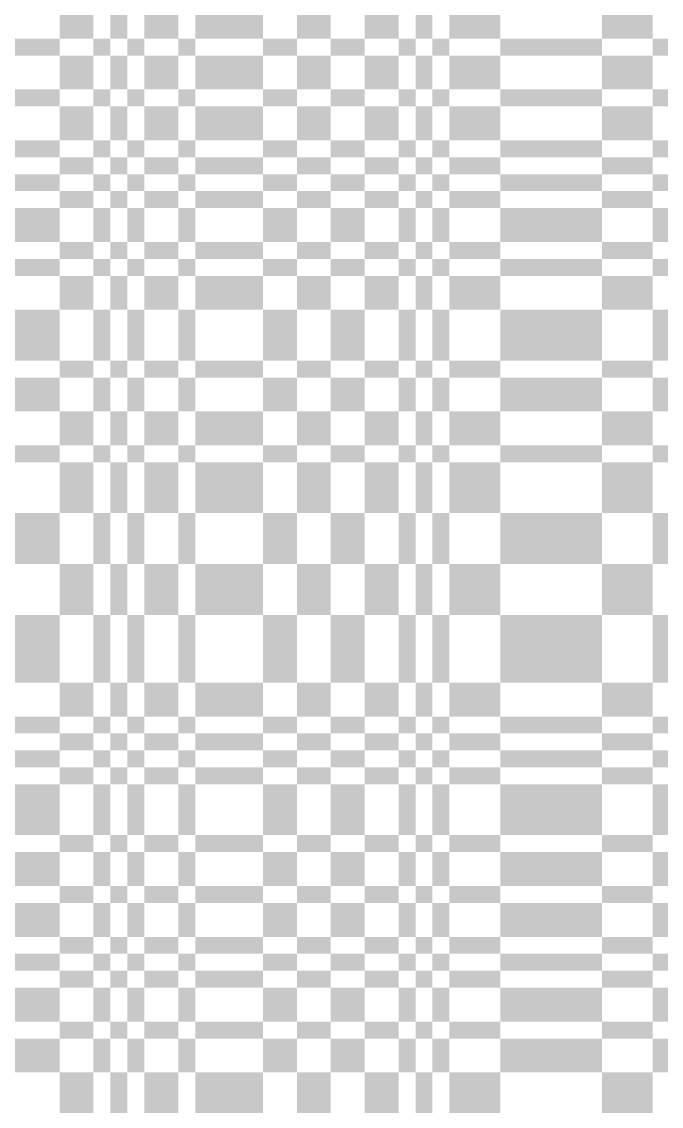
# Model space of a CAD drawing. Extents: x 0 to 10, y 0 to 10.
# Drawn here: x 1.775 to 2.53, y 2.5 to 3.78 of the extents above; entities that cross this region are included whole.
import ezdxf

# ---------------------------------------------------------------- set-up
doc = ezdxf.new("R2010")
doc.units = 0
doc.header["$MEASUREMENT"] = 0
doc.layers.add('CHROME', color=7, linetype='Continuous')

msp = doc.modelspace()

# ---------------------------------------------------------------- linework, layer by layer
at = {"layer": 'CHROME'}
for points in [[(1.82, 3.76), (1.86, 3.76), (1.82, 3.8), (1.86, 3.8)], [(1.88, 3.76), (1.9, 3.76), (1.88, 3.8), (1.9, 3.8)], [(1.92, 3.76), (1.96, 3.76), (1.92, 3.8), (1.96, 3.8)], [(1.98, 3.76), (2.06, 3.76), (1.98, 3.8), (2.06, 3.8)], [(2.1, 3.76), (2.14, 3.76), (2.1, 3.8), (2.14, 3.8)], [(2.18, 3.76), (2.22, 3.76), (2.18, 3.8), (2.22, 3.8)], [(2.24, 3.76), (2.26, 3.76), (2.24, 3.8), (2.26, 3.8)], [(2.28, 3.76), (2.34, 3.76), (2.28, 3.8), (2.34, 3.8)], [(2.46, 3.76), (2.52, 3.76), (2.46, 3.8), (2.52, 3.8)], [(1.76, 3.74), (1.82, 3.74), (1.76, 3.76), (1.82, 3.76)], [(1.86, 3.74), (1.88, 3.74), (1.86, 3.76), (1.88, 3.76)], [(1.9, 3.74), (1.92, 3.74), (1.9, 3.76), (1.92, 3.76)], [(1.96, 3.74), (1.98, 3.74), (1.96, 3.76), (1.98, 3.76)], [(2.06, 3.74), (2.1, 3.74), (2.06, 3.76), (2.1, 3.76)], [(2.14, 3.74), (2.18, 3.74), (2.14, 3.76), (2.18, 3.76)], [(2.22, 3.74), (2.24, 3.74), (2.22, 3.76), (2.24, 3.76)], [(2.26, 3.74), (2.28, 3.74), (2.26, 3.76), (2.28, 3.76)], [(2.34, 3.74), (2.46, 3.74), (2.34, 3.76), (2.46, 3.76)], [(2.52, 3.74), (2.54, 3.74), (2.52, 3.76), (2.54, 3.76)], [(1.82, 3.7), (1.86, 3.7), (1.82, 3.74), (1.86, 3.74)], [(1.88, 3.7), (1.9, 3.7), (1.88, 3.74), (1.9, 3.74)], [(1.92, 3.7), (1.96, 3.7), (1.92, 3.74), (1.96, 3.74)], [(1.98, 3.7), (2.06, 3.7), (1.98, 3.74), (2.06, 3.74)], [(2.1, 3.7), (2.14, 3.7), (2.1, 3.74), (2.14, 3.74)], [(2.18, 3.7), (2.22, 3.7), (2.18, 3.74), (2.22, 3.74)], [(2.24, 3.7), (2.26, 3.7), (2.24, 3.74), (2.26, 3.74)], [(2.28, 3.7), (2.34, 3.7), (2.28, 3.74), (2.34, 3.74)], [(2.46, 3.7), (2.52, 3.7), (2.46, 3.74), (2.52, 3.74)], [(1.76, 3.68), (1.82, 3.68), (1.76, 3.7), (1.82, 3.7)], [(1.86, 3.68), (1.88, 3.68), (1.86, 3.7), (1.88, 3.7)], [(1.9, 3.68), (1.92, 3.68), (1.9, 3.7), (1.92, 3.7)], [(1.96, 3.68), (1.98, 3.68), (1.96, 3.7), (1.98, 3.7)], [(2.06, 3.68), (2.1, 3.68), (2.06, 3.7), (2.1, 3.7)], [(2.14, 3.68), (2.18, 3.68), (2.14, 3.7), (2.18, 3.7)], [(2.22, 3.68), (2.24, 3.68), (2.22, 3.7), (2.24, 3.7)], [(2.26, 3.68), (2.28, 3.68), (2.26, 3.7), (2.28, 3.7)], [(2.34, 3.68), (2.46, 3.68), (2.34, 3.7), (2.46, 3.7)], [(2.52, 3.68), (2.54, 3.68), (2.52, 3.7), (2.54, 3.7)], [(1.82, 3.64), (1.86, 3.64), (1.82, 3.68), (1.86, 3.68)], [(1.88, 3.64), (1.9, 3.64), (1.88, 3.68), (1.9, 3.68)], [(1.92, 3.64), (1.96, 3.64), (1.92, 3.68), (1.96, 3.68)], [(1.98, 3.64), (2.06, 3.64), (1.98, 3.68), (2.06, 3.68)], [(2.1, 3.64), (2.14, 3.64), (2.1, 3.68), (2.14, 3.68)], [(2.18, 3.64), (2.22, 3.64), (2.18, 3.68), (2.22, 3.68)], [(2.24, 3.64), (2.26, 3.64), (2.24, 3.68), (2.26, 3.68)], [(2.28, 3.64), (2.34, 3.64), (2.28, 3.68), (2.34, 3.68)], [(2.46, 3.64), (2.52, 3.64), (2.46, 3.68), (2.52, 3.68)], [(1.76, 3.62), (1.82, 3.62), (1.76, 3.64), (1.82, 3.64)], [(1.86, 3.62), (1.88, 3.62), (1.86, 3.64), (1.88, 3.64)], [(1.9, 3.62), (1.92, 3.62), (1.9, 3.64), (1.92, 3.64)], [(1.96, 3.62), (1.98, 3.62), (1.96, 3.64), (1.98, 3.64)], [(2.06, 3.62), (2.1, 3.62), (2.06, 3.64), (2.1, 3.64)], [(2.14, 3.62), (2.18, 3.62), (2.14, 3.64), (2.18, 3.64)], [(2.22, 3.62), (2.24, 3.62), (2.22, 3.64), (2.24, 3.64)], [(2.26, 3.62), (2.28, 3.62), (2.26, 3.64), (2.28, 3.64)], [(2.34, 3.62), (2.46, 3.62), (2.34, 3.64), (2.46, 3.64)], [(2.52, 3.62), (2.54, 3.62), (2.52, 3.64), (2.54, 3.64)], [(1.82, 3.6), (1.86, 3.6), (1.82, 3.62), (1.86, 3.62)], [(1.88, 3.6), (1.9, 3.6), (1.88, 3.62), (1.9, 3.62)], [(1.92, 3.6), (1.96, 3.6), (1.92, 3.62), (1.96, 3.62)], [(1.98, 3.6), (2.06, 3.6), (1.98, 3.62), (2.06, 3.62)], [(2.1, 3.6), (2.14, 3.6), (2.1, 3.62), (2.14, 3.62)], [(2.18, 3.6), (2.22, 3.6), (2.18, 3.62), (2.22, 3.62)], [(2.24, 3.6), (2.26, 3.6), (2.24, 3.62), (2.26, 3.62)], [(2.28, 3.6), (2.34, 3.6), (2.28, 3.62), (2.34, 3.62)], [(2.46, 3.6), (2.52, 3.6), (2.46, 3.62), (2.52, 3.62)], [(1.76, 3.58), (1.82, 3.58), (1.76, 3.6), (1.82, 3.6)], [(1.86, 3.58), (1.88, 3.58), (1.86, 3.6), (1.88, 3.6)], [(1.9, 3.58), (1.92, 3.58), (1.9, 3.6), (1.92, 3.6)], [(1.96, 3.58), (1.98, 3.58), (1.96, 3.6), (1.98, 3.6)], [(2.06, 3.58), (2.1, 3.58), (2.06, 3.6), (2.1, 3.6)], [(2.14, 3.58), (2.18, 3.58), (2.14, 3.6), (2.18, 3.6)], [(2.22, 3.58), (2.24, 3.58), (2.22, 3.6), (2.24, 3.6)], [(2.26, 3.58), (2.28, 3.58), (2.26, 3.6), (2.28, 3.6)], [(2.34, 3.58), (2.46, 3.58), (2.34, 3.6), (2.46, 3.6)], [(2.52, 3.58), (2.54, 3.58), (2.52, 3.6), (2.54, 3.6)], [(1.82, 3.56), (1.86, 3.56), (1.82, 3.58), (1.86, 3.58)], [(1.88, 3.56), (1.9, 3.56), (1.88, 3.58), (1.9, 3.58)], [(1.92, 3.56), (1.96, 3.56), (1.92, 3.58), (1.96, 3.58)], [(1.98, 3.56), (2.06, 3.56), (1.98, 3.58), (2.06, 3.58)], [(2.1, 3.56), (2.14, 3.56), (2.1, 3.58), (2.14, 3.58)], [(2.18, 3.56), (2.22, 3.56), (2.18, 3.58), (2.22, 3.58)], [(2.24, 3.56), (2.26, 3.56), (2.24, 3.58), (2.26, 3.58)], [(2.28, 3.56), (2.34, 3.56), (2.28, 3.58), (2.34, 3.58)], [(2.46, 3.56), (2.52, 3.56), (2.46, 3.58), (2.52, 3.58)], [(1.76, 3.52), (1.82, 3.52), (1.76, 3.56), (1.82, 3.56)], [(1.86, 3.52), (1.88, 3.52), (1.86, 3.56), (1.88, 3.56)], [(1.9, 3.52), (1.92, 3.52), (1.9, 3.56), (1.92, 3.56)], [(1.96, 3.52), (1.98, 3.52), (1.96, 3.56), (1.98, 3.56)], [(2.06, 3.52), (2.1, 3.52), (2.06, 3.56), (2.1, 3.56)], [(2.14, 3.52), (2.18, 3.52), (2.14, 3.56), (2.18, 3.56)], [(2.22, 3.52), (2.24, 3.52), (2.22, 3.56), (2.24, 3.56)], [(2.26, 3.52), (2.28, 3.52), (2.26, 3.56), (2.28, 3.56)], [(2.34, 3.52), (2.46, 3.52), (2.34, 3.56), (2.46, 3.56)], [(2.52, 3.52), (2.54, 3.52), (2.52, 3.56), (2.54, 3.56)], [(1.82, 3.5), (1.86, 3.5), (1.82, 3.52), (1.86, 3.52)], [(1.88, 3.5), (1.9, 3.5), (1.88, 3.52), (1.9, 3.52)], [(1.92, 3.5), (1.96, 3.5), (1.92, 3.52), (1.96, 3.52)], [(1.98, 3.5), (2.06, 3.5), (1.98, 3.52), (2.06, 3.52)], [(2.1, 3.5), (2.14, 3.5), (2.1, 3.52), (2.14, 3.52)], [(2.18, 3.5), (2.22, 3.5), (2.18, 3.52), (2.22, 3.52)], [(2.24, 3.5), (2.26, 3.5), (2.24, 3.52), (2.26, 3.52)], [(2.28, 3.5), (2.34, 3.5), (2.28, 3.52), (2.34, 3.52)], [(2.46, 3.5), (2.52, 3.5), (2.46, 3.52), (2.52, 3.52)], [(1.76, 3.48), (1.82, 3.48), (1.76, 3.5), (1.82, 3.5)], [(1.86, 3.48), (1.88, 3.48), (1.86, 3.5), (1.88, 3.5)], [(1.9, 3.48), (1.92, 3.48), (1.9, 3.5), (1.92, 3.5)], [(1.96, 3.48), (1.98, 3.48), (1.96, 3.5), (1.98, 3.5)], [(2.06, 3.48), (2.1, 3.48), (2.06, 3.5), (2.1, 3.5)], [(2.14, 3.48), (2.18, 3.48), (2.14, 3.5), (2.18, 3.5)], [(2.22, 3.48), (2.24, 3.48), (2.22, 3.5), (2.24, 3.5)], [(2.26, 3.48), (2.28, 3.48), (2.26, 3.5), (2.28, 3.5)], [(2.34, 3.48), (2.46, 3.48), (2.34, 3.5), (2.46, 3.5)], [(2.52, 3.48), (2.54, 3.48), (2.52, 3.5), (2.54, 3.5)], [(1.82, 3.44), (1.86, 3.44), (1.82, 3.48), (1.86, 3.48)], [(1.88, 3.44), (1.9, 3.44), (1.88, 3.48), (1.9, 3.48)], [(1.92, 3.44), (1.96, 3.44), (1.92, 3.48), (1.96, 3.48)], [(1.98, 3.44), (2.06, 3.44), (1.98, 3.48), (2.06, 3.48)], [(2.1, 3.44), (2.14, 3.44), (2.1, 3.48), (2.14, 3.48)], [(2.18, 3.44), (2.22, 3.44), (2.18, 3.48), (2.22, 3.48)], [(2.24, 3.44), (2.26, 3.44), (2.24, 3.48), (2.26, 3.48)], [(2.28, 3.44), (2.34, 3.44), (2.28, 3.48), (2.34, 3.48)], [(2.46, 3.44), (2.52, 3.44), (2.46, 3.48), (2.52, 3.48)], [(1.76, 3.38), (1.82, 3.38), (1.76, 3.44), (1.82, 3.44)], [(1.86, 3.38), (1.88, 3.38), (1.86, 3.44), (1.88, 3.44)], [(1.9, 3.38), (1.92, 3.38), (1.9, 3.44), (1.92, 3.44)], [(1.96, 3.38), (1.98, 3.38), (1.96, 3.44), (1.98, 3.44)], [(2.06, 3.38), (2.1, 3.38), (2.06, 3.44), (2.1, 3.44)], [(2.14, 3.38), (2.18, 3.38), (2.14, 3.44), (2.18, 3.44)], [(2.22, 3.38), (2.24, 3.38), (2.22, 3.44), (2.24, 3.44)], [(2.26, 3.38), (2.28, 3.38), (2.26, 3.44), (2.28, 3.44)], [(2.34, 3.38), (2.46, 3.38), (2.34, 3.44), (2.46, 3.44)], [(2.52, 3.38), (2.54, 3.38), (2.52, 3.44), (2.54, 3.44)], [(1.82, 3.36), (1.86, 3.36), (1.82, 3.38), (1.86, 3.38)], [(1.88, 3.36), (1.9, 3.36), (1.88, 3.38), (1.9, 3.38)], [(1.92, 3.36), (1.96, 3.36), (1.92, 3.38), (1.96, 3.38)], [(1.98, 3.36), (2.06, 3.36), (1.98, 3.38), (2.06, 3.38)], [(2.1, 3.36), (2.14, 3.36), (2.1, 3.38), (2.14, 3.38)], [(2.18, 3.36), (2.22, 3.36), (2.18, 3.38), (2.22, 3.38)], [(2.24, 3.36), (2.26, 3.36), (2.24, 3.38), (2.26, 3.38)], [(2.28, 3.36), (2.34, 3.36), (2.28, 3.38), (2.34, 3.38)], [(2.46, 3.36), (2.52, 3.36), (2.46, 3.38), (2.52, 3.38)], [(1.76, 3.32), (1.82, 3.32), (1.76, 3.36), (1.82, 3.36)], [(1.86, 3.32), (1.88, 3.32), (1.86, 3.36), (1.88, 3.36)], [(1.9, 3.32), (1.92, 3.32), (1.9, 3.36), (1.92, 3.36)], [(1.96, 3.32), (1.98, 3.32), (1.96, 3.36), (1.98, 3.36)], [(2.06, 3.32), (2.1, 3.32), (2.06, 3.36), (2.1, 3.36)], [(2.14, 3.32), (2.18, 3.32), (2.14, 3.36), (2.18, 3.36)], [(2.22, 3.32), (2.24, 3.32), (2.22, 3.36), (2.24, 3.36)], [(2.26, 3.32), (2.28, 3.32), (2.26, 3.36), (2.28, 3.36)], [(2.34, 3.32), (2.46, 3.32), (2.34, 3.36), (2.46, 3.36)], [(2.52, 3.32), (2.54, 3.32), (2.52, 3.36), (2.54, 3.36)], [(1.82, 3.28), (1.86, 3.28), (1.82, 3.32), (1.86, 3.32)], [(1.88, 3.28), (1.9, 3.28), (1.88, 3.32), (1.9, 3.32)], [(1.92, 3.28), (1.96, 3.28), (1.92, 3.32), (1.96, 3.32)], [(1.98, 3.28), (2.06, 3.28), (1.98, 3.32), (2.06, 3.32)], [(2.1, 3.28), (2.14, 3.28), (2.1, 3.32), (2.14, 3.32)], [(2.18, 3.28), (2.22, 3.28), (2.18, 3.32), (2.22, 3.32)], [(2.24, 3.28), (2.26, 3.28), (2.24, 3.32), (2.26, 3.32)], [(2.28, 3.28), (2.34, 3.28), (2.28, 3.32), (2.34, 3.32)], [(2.46, 3.28), (2.52, 3.28), (2.46, 3.32), (2.52, 3.32)], [(1.76, 3.26), (1.82, 3.26), (1.76, 3.28), (1.82, 3.28)], [(1.86, 3.26), (1.88, 3.26), (1.86, 3.28), (1.88, 3.28)], [(1.9, 3.26), (1.92, 3.26), (1.9, 3.28), (1.92, 3.28)], [(1.96, 3.26), (1.98, 3.26), (1.96, 3.28), (1.98, 3.28)], [(2.06, 3.26), (2.1, 3.26), (2.06, 3.28), (2.1, 3.28)], [(2.14, 3.26), (2.18, 3.26), (2.14, 3.28), (2.18, 3.28)], [(2.22, 3.26), (2.24, 3.26), (2.22, 3.28), (2.24, 3.28)], [(2.26, 3.26), (2.28, 3.26), (2.26, 3.28), (2.28, 3.28)], [(2.34, 3.26), (2.46, 3.26), (2.34, 3.28), (2.46, 3.28)], [(2.52, 3.26), (2.54, 3.26), (2.52, 3.28), (2.54, 3.28)], [(1.82, 3.2), (1.86, 3.2), (1.82, 3.26), (1.86, 3.26)], [(1.88, 3.2), (1.9, 3.2), (1.88, 3.26), (1.9, 3.26)], [(1.92, 3.2), (1.96, 3.2), (1.92, 3.26), (1.96, 3.26)], [(1.98, 3.2), (2.06, 3.2), (1.98, 3.26), (2.06, 3.26)], [(2.1, 3.2), (2.14, 3.2), (2.1, 3.26), (2.14, 3.26)], [(2.18, 3.2), (2.22, 3.2), (2.18, 3.26), (2.22, 3.26)], [(2.24, 3.2), (2.26, 3.2), (2.24, 3.26), (2.26, 3.26)], [(2.28, 3.2), (2.34, 3.2), (2.28, 3.26), (2.34, 3.26)], [(2.46, 3.2), (2.52, 3.2), (2.46, 3.26), (2.52, 3.26)], [(1.76, 3.14), (1.82, 3.14), (1.76, 3.2), (1.82, 3.2)], [(1.86, 3.14), (1.88, 3.14), (1.86, 3.2), (1.88, 3.2)], [(1.9, 3.14), (1.92, 3.14), (1.9, 3.2), (1.92, 3.2)], [(1.96, 3.14), (1.98, 3.14), (1.96, 3.2), (1.98, 3.2)], [(2.06, 3.14), (2.1, 3.14), (2.06, 3.2), (2.1, 3.2)], [(2.14, 3.14), (2.18, 3.14), (2.14, 3.2), (2.18, 3.2)], [(2.22, 3.14), (2.24, 3.14), (2.22, 3.2), (2.24, 3.2)], [(2.26, 3.14), (2.28, 3.14), (2.26, 3.2), (2.28, 3.2)], [(2.34, 3.14), (2.46, 3.14), (2.34, 3.2), (2.46, 3.2)], [(2.52, 3.14), (2.54, 3.14), (2.52, 3.2), (2.54, 3.2)], [(1.82, 3.08), (1.86, 3.08), (1.82, 3.14), (1.86, 3.14)], [(1.88, 3.08), (1.9, 3.08), (1.88, 3.14), (1.9, 3.14)], [(1.92, 3.08), (1.96, 3.08), (1.92, 3.14), (1.96, 3.14)], [(1.98, 3.08), (2.06, 3.08), (1.98, 3.14), (2.06, 3.14)], [(2.1, 3.08), (2.14, 3.08), (2.1, 3.14), (2.14, 3.14)], [(2.18, 3.08), (2.22, 3.08), (2.18, 3.14), (2.22, 3.14)], [(2.24, 3.08), (2.26, 3.08), (2.24, 3.14), (2.26, 3.14)], [(2.28, 3.08), (2.34, 3.08), (2.28, 3.14), (2.34, 3.14)], [(2.46, 3.08), (2.52, 3.08), (2.46, 3.14), (2.52, 3.14)], [(1.76, 3), (1.82, 3), (1.76, 3.08), (1.82, 3.08)], [(1.86, 3), (1.88, 3), (1.86, 3.08), (1.88, 3.08)], [(1.9, 3), (1.92, 3), (1.9, 3.08), (1.92, 3.08)], [(1.96, 3), (1.98, 3), (1.96, 3.08), (1.98, 3.08)], [(2.06, 3), (2.1, 3), (2.06, 3.08), (2.1, 3.08)], [(2.14, 3), (2.18, 3), (2.14, 3.08), (2.18, 3.08)], [(2.22, 3), (2.24, 3), (2.22, 3.08), (2.24, 3.08)], [(2.26, 3), (2.28, 3), (2.26, 3.08), (2.28, 3.08)], [(2.34, 3), (2.46, 3), (2.34, 3.08), (2.46, 3.08)], [(2.52, 3), (2.54, 3), (2.52, 3.08), (2.54, 3.08)], [(1.82, 2.96), (1.86, 2.96), (1.82, 3), (1.86, 3)], [(1.88, 2.96), (1.9, 2.96), (1.88, 3), (1.9, 3)], [(1.92, 2.96), (1.96, 2.96), (1.92, 3), (1.96, 3)], [(1.98, 2.96), (2.06, 2.96), (1.98, 3), (2.06, 3)], [(2.1, 2.96), (2.14, 2.96), (2.1, 3), (2.14, 3)], [(2.18, 2.96), (2.22, 2.96), (2.18, 3), (2.22, 3)], [(2.24, 2.96), (2.26, 2.96), (2.24, 3), (2.26, 3)], [(2.28, 2.96), (2.34, 2.96), (2.28, 3), (2.34, 3)], [(2.46, 2.96), (2.52, 2.96), (2.46, 3), (2.52, 3)], [(1.76, 2.94), (1.82, 2.94), (1.76, 2.96), (1.82, 2.96)], [(1.86, 2.94), (1.88, 2.94), (1.86, 2.96), (1.88, 2.96)], [(1.9, 2.94), (1.92, 2.94), (1.9, 2.96), (1.92, 2.96)], [(1.96, 2.94), (1.98, 2.94), (1.96, 2.96), (1.98, 2.96)], [(2.06, 2.94), (2.1, 2.94), (2.06, 2.96), (2.1, 2.96)], [(2.14, 2.94), (2.18, 2.94), (2.14, 2.96), (2.18, 2.96)], [(2.22, 2.94), (2.24, 2.94), (2.22, 2.96), (2.24, 2.96)], [(2.26, 2.94), (2.28, 2.94), (2.26, 2.96), (2.28, 2.96)], [(2.34, 2.94), (2.46, 2.94), (2.34, 2.96), (2.46, 2.96)], [(2.52, 2.94), (2.54, 2.94), (2.52, 2.96), (2.54, 2.96)], [(1.82, 2.92), (1.86, 2.92), (1.82, 2.94), (1.86, 2.94)], [(1.88, 2.92), (1.9, 2.92), (1.88, 2.94), (1.9, 2.94)], [(1.92, 2.92), (1.96, 2.92), (1.92, 2.94), (1.96, 2.94)], [(1.98, 2.92), (2.06, 2.92), (1.98, 2.94), (2.06, 2.94)], [(2.1, 2.92), (2.14, 2.92), (2.1, 2.94), (2.14, 2.94)], [(2.18, 2.92), (2.22, 2.92), (2.18, 2.94), (2.22, 2.94)], [(2.24, 2.92), (2.26, 2.92), (2.24, 2.94), (2.26, 2.94)], [(2.28, 2.92), (2.34, 2.92), (2.28, 2.94), (2.34, 2.94)], [(2.46, 2.92), (2.52, 2.92), (2.46, 2.94), (2.52, 2.94)], [(1.76, 2.9), (1.82, 2.9), (1.76, 2.92), (1.82, 2.92)], [(1.86, 2.9), (1.88, 2.9), (1.86, 2.92), (1.88, 2.92)], [(1.9, 2.9), (1.92, 2.9), (1.9, 2.92), (1.92, 2.92)], [(1.96, 2.9), (1.98, 2.9), (1.96, 2.92), (1.98, 2.92)], [(2.06, 2.9), (2.1, 2.9), (2.06, 2.92), (2.1, 2.92)], [(2.14, 2.9), (2.18, 2.9), (2.14, 2.92), (2.18, 2.92)], [(2.22, 2.9), (2.24, 2.9), (2.22, 2.92), (2.24, 2.92)], [(2.26, 2.9), (2.28, 2.9), (2.26, 2.92), (2.28, 2.92)], [(2.34, 2.9), (2.46, 2.9), (2.34, 2.92), (2.46, 2.92)], [(2.52, 2.9), (2.54, 2.9), (2.52, 2.92), (2.54, 2.92)], [(1.82, 2.88), (1.86, 2.88), (1.82, 2.9), (1.86, 2.9)], [(1.88, 2.88), (1.9, 2.88), (1.88, 2.9), (1.9, 2.9)], [(1.92, 2.88), (1.96, 2.88), (1.92, 2.9), (1.96, 2.9)], [(1.98, 2.88), (2.06, 2.88), (1.98, 2.9), (2.06, 2.9)], [(2.1, 2.88), (2.14, 2.88), (2.1, 2.9), (2.14, 2.9)], [(2.18, 2.88), (2.22, 2.88), (2.18, 2.9), (2.22, 2.9)], [(2.24, 2.88), (2.26, 2.88), (2.24, 2.9), (2.26, 2.9)], [(2.28, 2.88), (2.34, 2.88), (2.28, 2.9), (2.34, 2.9)], [(2.46, 2.88), (2.52, 2.88), (2.46, 2.9), (2.52, 2.9)], [(1.76, 2.82), (1.82, 2.82), (1.76, 2.88), (1.82, 2.88)], [(1.86, 2.82), (1.88, 2.82), (1.86, 2.88), (1.88, 2.88)], [(1.9, 2.82), (1.92, 2.82), (1.9, 2.88), (1.92, 2.88)], [(1.96, 2.82), (1.98, 2.82), (1.96, 2.88), (1.98, 2.88)], [(2.06, 2.82), (2.1, 2.82), (2.06, 2.88), (2.1, 2.88)], [(2.14, 2.82), (2.18, 2.82), (2.14, 2.88), (2.18, 2.88)], [(2.22, 2.82), (2.24, 2.82), (2.22, 2.88), (2.24, 2.88)], [(2.26, 2.82), (2.28, 2.82), (2.26, 2.88), (2.28, 2.88)], [(2.34, 2.82), (2.46, 2.82), (2.34, 2.88), (2.46, 2.88)], [(2.52, 2.82), (2.54, 2.82), (2.52, 2.88), (2.54, 2.88)], [(1.82, 2.8), (1.86, 2.8), (1.82, 2.82), (1.86, 2.82)], [(1.88, 2.8), (1.9, 2.8), (1.88, 2.82), (1.9, 2.82)], [(1.92, 2.8), (1.96, 2.8), (1.92, 2.82), (1.96, 2.82)], [(1.98, 2.8), (2.06, 2.8), (1.98, 2.82), (2.06, 2.82)], [(2.1, 2.8), (2.14, 2.8), (2.1, 2.82), (2.14, 2.82)], [(2.18, 2.8), (2.22, 2.8), (2.18, 2.82), (2.22, 2.82)], [(2.24, 2.8), (2.26, 2.8), (2.24, 2.82), (2.26, 2.82)], [(2.28, 2.8), (2.34, 2.8), (2.28, 2.82), (2.34, 2.82)], [(2.46, 2.8), (2.52, 2.8), (2.46, 2.82), (2.52, 2.82)], [(1.76, 2.76), (1.82, 2.76), (1.76, 2.8), (1.82, 2.8)], [(1.86, 2.76), (1.88, 2.76), (1.86, 2.8), (1.88, 2.8)], [(1.9, 2.76), (1.92, 2.76), (1.9, 2.8), (1.92, 2.8)], [(1.96, 2.76), (1.98, 2.76), (1.96, 2.8), (1.98, 2.8)], [(2.06, 2.76), (2.1, 2.76), (2.06, 2.8), (2.1, 2.8)], [(2.14, 2.76), (2.18, 2.76), (2.14, 2.8), (2.18, 2.8)], [(2.22, 2.76), (2.24, 2.76), (2.22, 2.8), (2.24, 2.8)], [(2.26, 2.76), (2.28, 2.76), (2.26, 2.8), (2.28, 2.8)], [(2.34, 2.76), (2.46, 2.76), (2.34, 2.8), (2.46, 2.8)], [(2.52, 2.76), (2.54, 2.76), (2.52, 2.8), (2.54, 2.8)], [(1.82, 2.74), (1.86, 2.74), (1.82, 2.76), (1.86, 2.76)], [(1.88, 2.74), (1.9, 2.74), (1.88, 2.76), (1.9, 2.76)], [(1.92, 2.74), (1.96, 2.74), (1.92, 2.76), (1.96, 2.76)], [(1.98, 2.74), (2.06, 2.74), (1.98, 2.76), (2.06, 2.76)], [(2.1, 2.74), (2.14, 2.74), (2.1, 2.76), (2.14, 2.76)], [(2.18, 2.74), (2.22, 2.74), (2.18, 2.76), (2.22, 2.76)], [(2.24, 2.74), (2.26, 2.74), (2.24, 2.76), (2.26, 2.76)], [(2.28, 2.74), (2.34, 2.74), (2.28, 2.76), (2.34, 2.76)], [(2.46, 2.74), (2.52, 2.74), (2.46, 2.76), (2.52, 2.76)], [(1.76, 2.7), (1.82, 2.7), (1.76, 2.74), (1.82, 2.74)], [(1.86, 2.7), (1.88, 2.7), (1.86, 2.74), (1.88, 2.74)], [(1.9, 2.7), (1.92, 2.7), (1.9, 2.74), (1.92, 2.74)], [(1.96, 2.7), (1.98, 2.7), (1.96, 2.74), (1.98, 2.74)], [(2.06, 2.7), (2.1, 2.7), (2.06, 2.74), (2.1, 2.74)], [(2.14, 2.7), (2.18, 2.7), (2.14, 2.74), (2.18, 2.74)], [(2.22, 2.7), (2.24, 2.7), (2.22, 2.74), (2.24, 2.74)], [(2.26, 2.7), (2.28, 2.7), (2.26, 2.74), (2.28, 2.74)], [(2.34, 2.7), (2.46, 2.7), (2.34, 2.74), (2.46, 2.74)], [(2.52, 2.7), (2.54, 2.7), (2.52, 2.74), (2.54, 2.74)], [(1.82, 2.68), (1.86, 2.68), (1.82, 2.7), (1.86, 2.7)], [(1.88, 2.68), (1.9, 2.68), (1.88, 2.7), (1.9, 2.7)], [(1.92, 2.68), (1.96, 2.68), (1.92, 2.7), (1.96, 2.7)], [(1.98, 2.68), (2.06, 2.68), (1.98, 2.7), (2.06, 2.7)], [(2.1, 2.68), (2.14, 2.68), (2.1, 2.7), (2.14, 2.7)], [(2.18, 2.68), (2.22, 2.68), (2.18, 2.7), (2.22, 2.7)], [(2.24, 2.68), (2.26, 2.68), (2.24, 2.7), (2.26, 2.7)], [(2.28, 2.68), (2.34, 2.68), (2.28, 2.7), (2.34, 2.7)], [(2.46, 2.68), (2.52, 2.68), (2.46, 2.7), (2.52, 2.7)], [(1.76, 2.66), (1.82, 2.66), (1.76, 2.68), (1.82, 2.68)], [(1.86, 2.66), (1.88, 2.66), (1.86, 2.68), (1.88, 2.68)], [(1.9, 2.66), (1.92, 2.66), (1.9, 2.68), (1.92, 2.68)], [(1.96, 2.66), (1.98, 2.66), (1.96, 2.68), (1.98, 2.68)], [(2.06, 2.66), (2.1, 2.66), (2.06, 2.68), (2.1, 2.68)], [(2.14, 2.66), (2.18, 2.66), (2.14, 2.68), (2.18, 2.68)], [(2.22, 2.66), (2.24, 2.66), (2.22, 2.68), (2.24, 2.68)], [(2.26, 2.66), (2.28, 2.66), (2.26, 2.68), (2.28, 2.68)], [(2.34, 2.66), (2.46, 2.66), (2.34, 2.68), (2.46, 2.68)], [(2.52, 2.66), (2.54, 2.66), (2.52, 2.68), (2.54, 2.68)], [(1.82, 2.64), (1.86, 2.64), (1.82, 2.66), (1.86, 2.66)], [(1.88, 2.64), (1.9, 2.64), (1.88, 2.66), (1.9, 2.66)], [(1.92, 2.64), (1.96, 2.64), (1.92, 2.66), (1.96, 2.66)], [(1.98, 2.64), (2.06, 2.64), (1.98, 2.66), (2.06, 2.66)], [(2.1, 2.64), (2.14, 2.64), (2.1, 2.66), (2.14, 2.66)], [(2.18, 2.64), (2.22, 2.64), (2.18, 2.66), (2.22, 2.66)], [(2.24, 2.64), (2.26, 2.64), (2.24, 2.66), (2.26, 2.66)], [(2.28, 2.64), (2.34, 2.64), (2.28, 2.66), (2.34, 2.66)], [(2.46, 2.64), (2.52, 2.64), (2.46, 2.66), (2.52, 2.66)], [(1.76, 2.6), (1.82, 2.6), (1.76, 2.64), (1.82, 2.64)], [(1.86, 2.6), (1.88, 2.6), (1.86, 2.64), (1.88, 2.64)], [(1.9, 2.6), (1.92, 2.6), (1.9, 2.64), (1.92, 2.64)], [(1.96, 2.6), (1.98, 2.6), (1.96, 2.64), (1.98, 2.64)], [(2.06, 2.6), (2.1, 2.6), (2.06, 2.64), (2.1, 2.64)], [(2.14, 2.6), (2.18, 2.6), (2.14, 2.64), (2.18, 2.64)], [(2.22, 2.6), (2.24, 2.6), (2.22, 2.64), (2.24, 2.64)], [(2.26, 2.6), (2.28, 2.6), (2.26, 2.64), (2.28, 2.64)], [(2.34, 2.6), (2.46, 2.6), (2.34, 2.64), (2.46, 2.64)], [(2.52, 2.6), (2.54, 2.6), (2.52, 2.64), (2.54, 2.64)], [(1.82, 2.58), (1.86, 2.58), (1.82, 2.6), (1.86, 2.6)], [(1.88, 2.58), (1.9, 2.58), (1.88, 2.6), (1.9, 2.6)], [(1.92, 2.58), (1.96, 2.58), (1.92, 2.6), (1.96, 2.6)], [(1.98, 2.58), (2.06, 2.58), (1.98, 2.6), (2.06, 2.6)], [(2.1, 2.58), (2.14, 2.58), (2.1, 2.6), (2.14, 2.6)], [(2.18, 2.58), (2.22, 2.58), (2.18, 2.6), (2.22, 2.6)], [(2.24, 2.58), (2.26, 2.58), (2.24, 2.6), (2.26, 2.6)], [(2.28, 2.58), (2.34, 2.58), (2.28, 2.6), (2.34, 2.6)], [(2.46, 2.58), (2.52, 2.58), (2.46, 2.6), (2.52, 2.6)], [(1.76, 2.54), (1.82, 2.54), (1.76, 2.58), (1.82, 2.58)], [(1.86, 2.54), (1.88, 2.54), (1.86, 2.58), (1.88, 2.58)], [(1.9, 2.54), (1.92, 2.54), (1.9, 2.58), (1.92, 2.58)], [(1.96, 2.54), (1.98, 2.54), (1.96, 2.58), (1.98, 2.58)], [(2.06, 2.54), (2.1, 2.54), (2.06, 2.58), (2.1, 2.58)], [(2.14, 2.54), (2.18, 2.54), (2.14, 2.58), (2.18, 2.58)], [(2.22, 2.54), (2.24, 2.54), (2.22, 2.58), (2.24, 2.58)], [(2.26, 2.54), (2.28, 2.54), (2.26, 2.58), (2.28, 2.58)], [(2.34, 2.54), (2.46, 2.54), (2.34, 2.58), (2.46, 2.58)], [(2.52, 2.54), (2.54, 2.54), (2.52, 2.58), (2.54, 2.58)], [(1.82, 2.46), (1.86, 2.46), (1.82, 2.54), (1.86, 2.54)], [(1.88, 2.46), (1.9, 2.46), (1.88, 2.54), (1.9, 2.54)], [(1.92, 2.46), (1.96, 2.46), (1.92, 2.54), (1.96, 2.54)], [(1.98, 2.46), (2.06, 2.46), (1.98, 2.54), (2.06, 2.54)], [(2.1, 2.46), (2.14, 2.46), (2.1, 2.54), (2.14, 2.54)], [(2.18, 2.46), (2.22, 2.46), (2.18, 2.54), (2.22, 2.54)], [(2.24, 2.46), (2.26, 2.46), (2.24, 2.54), (2.26, 2.54)], [(2.28, 2.46), (2.34, 2.46), (2.28, 2.54), (2.34, 2.54)], [(2.46, 2.46), (2.52, 2.46), (2.46, 2.54), (2.52, 2.54)]]:
    msp.add_solid(points, dxfattribs=at)

doc.saveas('drawing.dxf')
